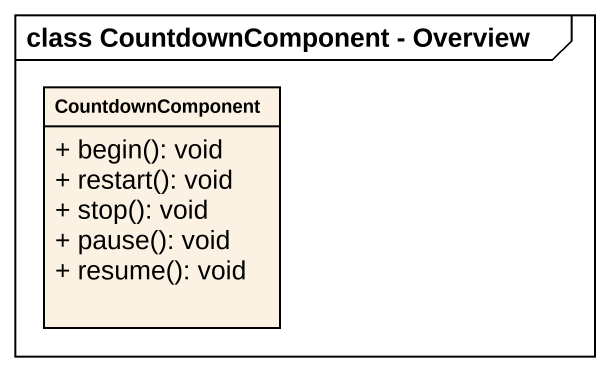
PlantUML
@startuml
mainframe class CountdownComponent - Overview
hide circle
hide empty members
skinparam classAttributeIconSize 0
class CountdownComponent {
  + begin(): void
  + restart(): void
  + stop(): void
  + pause(): void
  + resume(): void
}
@enduml
